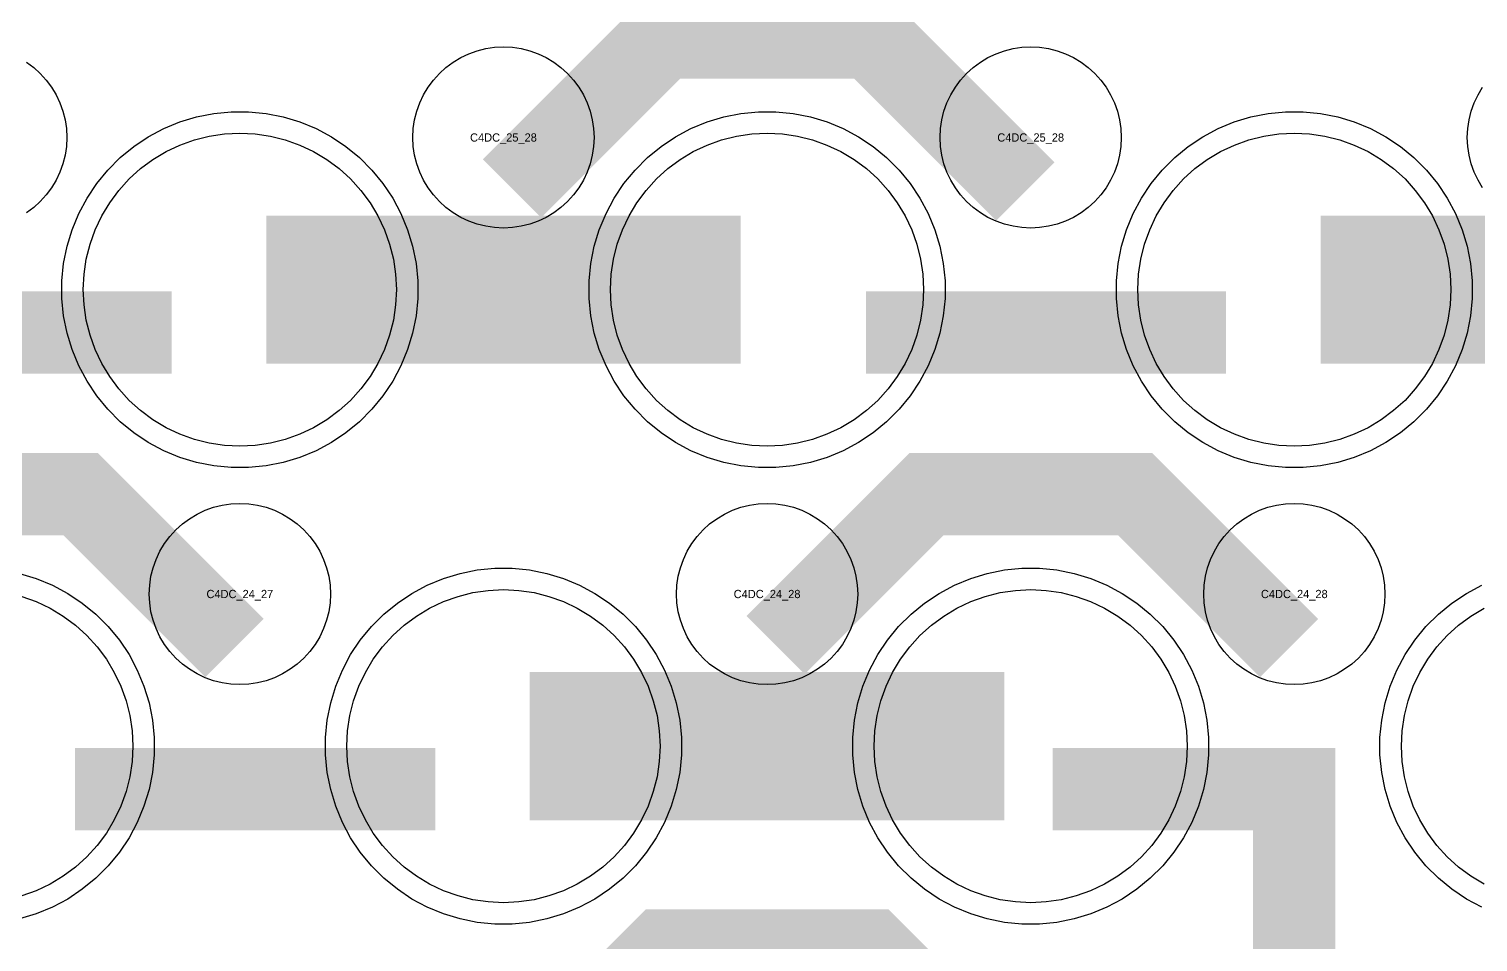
# Model space of a CAD drawing. Extents: x -11880 to 11880, y -14992 to 14992.
# Drawn here: x -3184 to -2744.2, y -11573.5 to -11296.3 of the extents above; entities that cross this region are included whole.
import ezdxf
from ezdxf.enums import TextEntityAlignment as Align

# ---------------------------------------------------------------- set-up
doc = ezdxf.new("R2010")
doc.units = 0
doc.header["$MEASUREMENT"] = 0
for name, color, linetype in [('GDS_775_DT_237', 138, 'CONTINUOUS'), ('RDL1_FS', 34, 'CONTINUOUS'), ('RDL_BS', 160, 'CONTINUOUS')]:
    doc.layers.add(name, color=color, linetype=linetype)

msp = doc.modelspace()

# ---------------------------------------------------------------- linework, layer by layer
at = {"layer": 'RDL1_FS'}
for points in [[(-3120, -11422.969), (-3124.657, -11422.74), (-3129.268, -11422.056), (-3133.791, -11420.924), (-3138.181, -11419.352), (-3142.395, -11417.36), (-3146.395, -11414.962), (-3150.14, -11412.184), (-3153.594, -11409.054), (-3156.724, -11405.6), (-3159.502, -11401.855), (-3161.9, -11397.855), (-3163.892, -11393.641), (-3165.464, -11389.251), (-3166.596, -11384.728), (-3167.28, -11380.117), (-3167.509, -11375.46), (-3167.28, -11370.803), (-3166.596, -11366.192), (-3165.464, -11361.669), (-3163.892, -11357.279), (-3161.9, -11353.065), (-3159.502, -11349.065), (-3156.724, -11345.32), (-3153.594, -11341.866), (-3150.14, -11338.736), (-3146.395, -11335.958), (-3142.395, -11333.56), (-3138.181, -11331.568), (-3133.791, -11329.996), (-3129.268, -11328.864), (-3124.657, -11328.18), (-3120, -11327.951), (-3115.343, -11328.18), (-3110.732, -11328.864), (-3106.209, -11329.996), (-3101.819, -11331.568), (-3097.605, -11333.56), (-3093.605, -11335.958), (-3089.86, -11338.736), (-3086.406, -11341.866), (-3083.276, -11345.32), (-3080.498, -11349.065), (-3078.1, -11353.065), (-3076.108, -11357.279), (-3074.536, -11361.669), (-3073.404, -11366.192), (-3072.72, -11370.803), (-3072.491, -11375.46), (-3072.72, -11380.117), (-3073.404, -11384.728), (-3074.536, -11389.251), (-3076.108, -11393.641), (-3078.1, -11397.855), (-3080.498, -11401.855), (-3083.276, -11405.6), (-3086.406, -11409.054), (-3089.86, -11412.184), (-3093.605, -11414.962), (-3097.605, -11417.36), (-3101.819, -11419.352), (-3106.209, -11420.924), (-3110.732, -11422.056), (-3115.343, -11422.74)], [(-2960, -11422.969), (-2964.657, -11422.74), (-2969.268, -11422.056), (-2973.791, -11420.924), (-2978.181, -11419.352), (-2982.395, -11417.36), (-2986.395, -11414.962), (-2990.14, -11412.184), (-2993.594, -11409.054), (-2996.724, -11405.6), (-2999.502, -11401.855), (-3001.9, -11397.855), (-3003.892, -11393.641), (-3005.464, -11389.251), (-3006.596, -11384.728), (-3007.28, -11380.117), (-3007.509, -11375.46), (-3007.28, -11370.803), (-3006.596, -11366.192), (-3005.464, -11361.669), (-3003.892, -11357.279), (-3001.9, -11353.065), (-2999.502, -11349.065), (-2996.724, -11345.32), (-2993.594, -11341.866), (-2990.14, -11338.736), (-2986.395, -11335.958), (-2982.395, -11333.56), (-2978.181, -11331.568), (-2973.791, -11329.996), (-2969.268, -11328.864), (-2964.657, -11328.18), (-2960, -11327.951), (-2955.343, -11328.18), (-2950.732, -11328.864), (-2946.209, -11329.996), (-2941.819, -11331.568), (-2937.605, -11333.56), (-2933.605, -11335.958), (-2929.86, -11338.736), (-2926.406, -11341.866), (-2923.276, -11345.32), (-2920.498, -11349.065), (-2918.1, -11353.065), (-2916.108, -11357.279), (-2914.536, -11361.669), (-2913.404, -11366.192), (-2912.72, -11370.803), (-2912.491, -11375.46), (-2912.72, -11380.117), (-2913.404, -11384.728), (-2914.536, -11389.251), (-2916.108, -11393.641), (-2918.1, -11397.855), (-2920.498, -11401.855), (-2923.276, -11405.6), (-2926.406, -11409.054), (-2929.86, -11412.184), (-2933.605, -11414.962), (-2937.605, -11417.36), (-2941.819, -11419.352), (-2946.209, -11420.924), (-2950.732, -11422.056), (-2955.343, -11422.74)], [(-2800, -11422.969), (-2804.657, -11422.74), (-2809.268, -11422.056), (-2813.791, -11420.924), (-2818.181, -11419.352), (-2822.395, -11417.36), (-2826.395, -11414.962), (-2830.14, -11412.184), (-2833.594, -11409.054), (-2836.724, -11405.6), (-2839.502, -11401.855), (-2841.9, -11397.855), (-2843.892, -11393.641), (-2845.464, -11389.251), (-2846.596, -11384.728), (-2847.28, -11380.117), (-2847.509, -11375.46), (-2847.28, -11370.803), (-2846.596, -11366.192), (-2845.464, -11361.669), (-2843.892, -11357.279), (-2841.9, -11353.065), (-2839.502, -11349.065), (-2836.724, -11345.32), (-2833.594, -11341.866), (-2830.14, -11338.736), (-2826.395, -11335.958), (-2822.395, -11333.56), (-2818.181, -11331.568), (-2813.791, -11329.996), (-2809.268, -11328.864), (-2804.657, -11328.18), (-2800, -11327.951), (-2795.343, -11328.18), (-2790.732, -11328.864), (-2786.209, -11329.996), (-2781.819, -11331.568), (-2777.605, -11333.56), (-2773.605, -11335.958), (-2769.86, -11338.736), (-2766.406, -11341.866), (-2763.276, -11345.32), (-2760.498, -11349.065), (-2758.1, -11353.065), (-2756.108, -11357.279), (-2754.536, -11361.669), (-2753.404, -11366.192), (-2752.72, -11370.803), (-2752.491, -11375.46), (-2752.72, -11380.117), (-2753.404, -11384.728), (-2754.536, -11389.251), (-2756.108, -11393.641), (-2758.1, -11397.855), (-2760.498, -11401.855), (-2763.276, -11405.6), (-2766.406, -11409.054), (-2769.86, -11412.184), (-2773.605, -11414.962), (-2777.605, -11417.36), (-2781.819, -11419.352), (-2786.209, -11420.924), (-2790.732, -11422.056), (-2795.343, -11422.74)]]:
    msp.add_lwpolyline(points, close=True, dxfattribs=at)
for points in [[(-3111.998, -11375.46, 45, 45, 0), (-3039.998, -11375.46, 45, 45, 0)], [(-3039.998, -11375.46, 45, 45, 0), (-2967.998, -11375.46, 45, 45, 0)], [(-2791.998, -11375.46, 45, 45, 0), (-2719.998, -11375.46, 45, 45, 0)]]:
    msp.add_lwpolyline(points, format="xyseb", dxfattribs=at)
at = {"layer": 'RDL1_FS', "color": 240, "true_color": 0xed1f24}
for points in [[(-3040, -11561.534), (-3044.657, -11561.305), (-3049.268, -11560.621), (-3053.791, -11559.489), (-3058.181, -11557.917), (-3062.395, -11555.925), (-3066.395, -11553.527), (-3070.14, -11550.749), (-3073.594, -11547.619), (-3076.724, -11544.165), (-3079.502, -11540.42), (-3081.9, -11536.42), (-3083.892, -11532.206), (-3085.464, -11527.816), (-3086.596, -11523.293), (-3087.28, -11518.682), (-3087.509, -11514.025), (-3087.28, -11509.368), (-3086.596, -11504.757), (-3085.464, -11500.234), (-3083.892, -11495.844), (-3081.9, -11491.63), (-3079.502, -11487.63), (-3076.724, -11483.885), (-3073.594, -11480.431), (-3070.14, -11477.301), (-3066.395, -11474.523), (-3062.395, -11472.125), (-3058.181, -11470.133), (-3053.791, -11468.561), (-3049.268, -11467.429), (-3044.657, -11466.745), (-3040, -11466.516), (-3035.343, -11466.745), (-3030.732, -11467.429), (-3026.209, -11468.561), (-3021.819, -11470.133), (-3017.605, -11472.125), (-3013.605, -11474.523), (-3009.86, -11477.301), (-3006.406, -11480.431), (-3003.276, -11483.885), (-3000.498, -11487.63), (-2998.1, -11491.63), (-2996.108, -11495.844), (-2994.536, -11500.234), (-2993.404, -11504.757), (-2992.72, -11509.368), (-2992.491, -11514.025), (-2992.72, -11518.682), (-2993.404, -11523.293), (-2994.536, -11527.816), (-2996.108, -11532.206), (-2998.1, -11536.42), (-3000.498, -11540.42), (-3003.276, -11544.165), (-3006.406, -11547.619), (-3009.86, -11550.749), (-3013.605, -11553.527), (-3017.605, -11555.925), (-3021.819, -11557.917), (-3026.209, -11559.489), (-3030.732, -11560.621), (-3035.343, -11561.305)], [(-2880, -11561.534), (-2884.657, -11561.305), (-2889.268, -11560.621), (-2893.791, -11559.489), (-2898.181, -11557.917), (-2902.395, -11555.925), (-2906.395, -11553.527), (-2910.14, -11550.749), (-2913.594, -11547.619), (-2916.724, -11544.165), (-2919.502, -11540.42), (-2921.9, -11536.42), (-2923.892, -11532.206), (-2925.464, -11527.816), (-2926.596, -11523.293), (-2927.28, -11518.682), (-2927.509, -11514.025), (-2927.28, -11509.368), (-2926.596, -11504.757), (-2925.464, -11500.234), (-2923.892, -11495.844), (-2921.9, -11491.63), (-2919.502, -11487.63), (-2916.724, -11483.885), (-2913.594, -11480.431), (-2910.14, -11477.301), (-2906.395, -11474.523), (-2902.395, -11472.125), (-2898.181, -11470.133), (-2893.791, -11468.561), (-2889.268, -11467.429), (-2884.657, -11466.745), (-2880, -11466.516), (-2875.343, -11466.745), (-2870.732, -11467.429), (-2866.209, -11468.561), (-2861.819, -11470.133), (-2857.605, -11472.125), (-2853.605, -11474.523), (-2849.86, -11477.301), (-2846.406, -11480.431), (-2843.276, -11483.885), (-2840.498, -11487.63), (-2838.1, -11491.63), (-2836.108, -11495.844), (-2834.536, -11500.234), (-2833.404, -11504.757), (-2832.72, -11509.368), (-2832.491, -11514.025), (-2832.72, -11518.682), (-2833.404, -11523.293), (-2834.536, -11527.816), (-2836.108, -11532.206), (-2838.1, -11536.42), (-2840.498, -11540.42), (-2843.276, -11544.165), (-2846.406, -11547.619), (-2849.86, -11550.749), (-2853.605, -11553.527), (-2857.605, -11555.925), (-2861.819, -11557.917), (-2866.209, -11559.489), (-2870.732, -11560.621), (-2875.343, -11561.305)]]:
    msp.add_lwpolyline(points, close=True, dxfattribs=at)
msp.add_lwpolyline([(-3186.209, -11468.561), (-3181.819, -11470.133), (-3177.605, -11472.125), (-3173.605, -11474.523), (-3169.86, -11477.301), (-3166.406, -11480.431), (-3163.276, -11483.885), (-3160.498, -11487.63), (-3158.1, -11491.63), (-3156.108, -11495.844), (-3154.536, -11500.234), (-3153.404, -11504.757), (-3152.72, -11509.368), (-3152.491, -11514.025), (-3152.72, -11518.682), (-3153.404, -11523.293), (-3154.536, -11527.816), (-3156.108, -11532.206), (-3158.1, -11536.42), (-3160.498, -11540.42), (-3163.276, -11544.165), (-3166.406, -11547.619), (-3169.86, -11550.749), (-3173.605, -11553.527), (-3177.605, -11555.925), (-3181.819, -11557.917), (-3186.209, -11559.489)], dxfattribs=at)
at = {"layer": 'RDL1_FS'}
msp.add_lwpolyline([(-2742.395, -11555.925), (-2746.395, -11553.527), (-2750.14, -11550.749), (-2753.594, -11547.619), (-2756.724, -11544.165), (-2759.502, -11540.42), (-2761.9, -11536.42), (-2763.892, -11532.206), (-2765.464, -11527.816), (-2766.596, -11523.293), (-2767.28, -11518.682), (-2767.509, -11514.025), (-2767.28, -11509.368), (-2766.596, -11504.757), (-2765.464, -11500.234), (-2763.892, -11495.844), (-2761.9, -11491.63), (-2759.502, -11487.63), (-2756.724, -11483.885), (-2753.594, -11480.431), (-2750.14, -11477.301), (-2746.395, -11474.523), (-2742.395, -11472.125)], dxfattribs=at)
at = {"layer": 'RDL1_FS', "color": 240, "true_color": 0xed1f24}
for points in [[(-3031.998, -11514.025, 45, 45, 0), (-2959.998, -11514.025, 45, 45, 0)], [(-2959.998, -11514.025, 45, 45, 0), (-2887.998, -11514.025, 45, 45, 0)]]:
    msp.add_lwpolyline(points, format="xyseb", dxfattribs=at)
at = {"layer": 'RDL_BS'}
for points in [[(-3037.438, -11344.774, 25, 25, 0), (-2991.623, -11298.959, 25, 25, 0), (-2958.07, -11298.959, 25, 25, 0)], [(-2881.599, -11345.673, 25, 25, 0), (-2928.313, -11298.959, 25, 25, 0), (-2958.071, -11298.959, 25, 25, 0)], [(-3249.984, -11388.473, 25, 25, 0), (-3140.719, -11388.473, 25, 25, 0)], [(-2929.984, -11388.473, 25, 25, 0), (-2820.719, -11388.473, 25, 25, 0)], [(-3121.599, -11484.238, 25, 25, 0), (-3168.313, -11437.524, 25, 25, 0), (-3198.071, -11437.524, 25, 25, 0)], [(-2957.438, -11483.339, 25, 25, 0), (-2911.623, -11437.524, 25, 25, 0), (-2878.07, -11437.524, 25, 25, 0)], [(-2801.599, -11484.238, 25, 25, 0), (-2848.313, -11437.524, 25, 25, 0), (-2878.071, -11437.524, 25, 25, 0)], [(-2800, -11545.007, 25, 25, 0), (-2800, -11590.627, 25, 25, 0)], [(-3037.438, -11621.904, 25, 25, 0), (-2991.623, -11576.089, 25, 25, 0), (-2958.07, -11576.089, 25, 25, 0)], [(-2881.599, -11622.803, 25, 25, 0), (-2928.313, -11576.089, 25, 25, 0), (-2958.071, -11576.089, 25, 25, 0)]]:
    msp.add_lwpolyline(points, format="xyseb", dxfattribs=at)
for points in [[(-3040, -11356.766), (-3042.693, -11356.634), (-3045.365, -11356.238), (-3047.984, -11355.581), (-3050.519, -11354.674), (-3052.956, -11353.522), (-3055.28, -11352.129), (-3057.443, -11350.526), (-3059.442, -11348.714), (-3061.254, -11346.715), (-3062.857, -11344.552), (-3064.25, -11342.228), (-3065.402, -11339.791), (-3066.309, -11337.256), (-3066.966, -11334.637), (-3067.362, -11331.965), (-3067.494, -11329.272), (-3067.362, -11326.579), (-3066.966, -11323.907), (-3066.309, -11321.288), (-3065.402, -11318.753), (-3064.25, -11316.316), (-3062.857, -11313.992), (-3061.254, -11311.829), (-3059.442, -11309.83), (-3057.443, -11308.018), (-3055.28, -11306.415), (-3052.956, -11305.022), (-3050.519, -11303.87), (-3047.984, -11302.963), (-3045.365, -11302.306), (-3042.693, -11301.91), (-3040, -11301.778), (-3037.307, -11301.91), (-3034.635, -11302.306), (-3032.016, -11302.963), (-3029.481, -11303.87), (-3027.044, -11305.022), (-3024.72, -11306.415), (-3022.557, -11308.018), (-3020.558, -11309.83), (-3018.746, -11311.829), (-3017.143, -11313.992), (-3015.75, -11316.316), (-3014.598, -11318.753), (-3013.691, -11321.288), (-3013.034, -11323.907), (-3012.638, -11326.579), (-3012.506, -11329.272), (-3012.638, -11331.965), (-3013.034, -11334.637), (-3013.691, -11337.256), (-3014.598, -11339.791), (-3015.75, -11342.228), (-3017.143, -11344.552), (-3018.746, -11346.715), (-3020.558, -11348.714), (-3022.557, -11350.526), (-3024.72, -11352.129), (-3027.044, -11353.522), (-3029.481, -11354.674), (-3032.016, -11355.581), (-3034.635, -11356.238), (-3037.307, -11356.634)], [(-2880, -11356.766), (-2882.693, -11356.634), (-2885.365, -11356.238), (-2887.984, -11355.581), (-2890.519, -11354.674), (-2892.956, -11353.522), (-2895.28, -11352.129), (-2897.443, -11350.526), (-2899.442, -11348.714), (-2901.254, -11346.715), (-2902.857, -11344.552), (-2904.25, -11342.228), (-2905.402, -11339.791), (-2906.309, -11337.256), (-2906.966, -11334.637), (-2907.362, -11331.965), (-2907.494, -11329.272), (-2907.362, -11326.579), (-2906.966, -11323.907), (-2906.309, -11321.288), (-2905.402, -11318.753), (-2904.25, -11316.316), (-2902.857, -11313.992), (-2901.254, -11311.829), (-2899.442, -11309.83), (-2897.443, -11308.018), (-2895.28, -11306.415), (-2892.956, -11305.022), (-2890.519, -11303.87), (-2887.984, -11302.963), (-2885.365, -11302.306), (-2882.693, -11301.91), (-2880, -11301.778), (-2877.307, -11301.91), (-2874.635, -11302.306), (-2872.016, -11302.963), (-2869.481, -11303.87), (-2867.044, -11305.022), (-2864.72, -11306.415), (-2862.557, -11308.018), (-2860.558, -11309.83), (-2858.746, -11311.829), (-2857.143, -11313.992), (-2855.75, -11316.316), (-2854.598, -11318.753), (-2853.691, -11321.288), (-2853.034, -11323.907), (-2852.638, -11326.579), (-2852.506, -11329.272), (-2852.638, -11331.965), (-2853.034, -11334.637), (-2853.691, -11337.256), (-2854.598, -11339.791), (-2855.75, -11342.228), (-2857.143, -11344.552), (-2858.746, -11346.715), (-2860.558, -11348.714), (-2862.557, -11350.526), (-2864.72, -11352.129), (-2867.044, -11353.522), (-2869.481, -11354.674), (-2872.016, -11355.581), (-2874.635, -11356.238), (-2877.307, -11356.634)], [(-3122.644, -11429.46), (-3127.938, -11428.943), (-3133.165, -11427.897), (-3138.205, -11426.366), (-3143.115, -11424.335), (-3147.777, -11421.843), (-3152.191, -11418.896), (-3156.292, -11415.534), (-3160.074, -11411.752), (-3163.436, -11407.651), (-3166.383, -11403.237), (-3168.875, -11398.575), (-3170.906, -11393.665), (-3172.437, -11388.625), (-3173.483, -11383.398), (-3174, -11378.104), (-3174, -11372.816), (-3173.483, -11367.522), (-3172.437, -11362.295), (-3170.906, -11357.255), (-3168.875, -11352.345), (-3166.383, -11347.683), (-3163.436, -11343.269), (-3160.074, -11339.168), (-3156.292, -11335.386), (-3152.191, -11332.024), (-3147.777, -11329.077), (-3143.115, -11326.585), (-3138.205, -11324.554), (-3133.165, -11323.023), (-3127.938, -11321.977), (-3122.644, -11321.46), (-3117.356, -11321.46), (-3112.062, -11321.977), (-3106.835, -11323.023), (-3101.795, -11324.554), (-3096.885, -11326.585), (-3092.223, -11329.077), (-3087.809, -11332.024), (-3083.708, -11335.386), (-3079.926, -11339.168), (-3076.564, -11343.269), (-3073.617, -11347.683), (-3071.125, -11352.345), (-3069.094, -11357.255), (-3067.563, -11362.295), (-3066.517, -11367.522), (-3066, -11372.816), (-3066, -11378.104), (-3066.517, -11383.398), (-3067.563, -11388.625), (-3069.094, -11393.665), (-3071.125, -11398.575), (-3073.617, -11403.237), (-3076.564, -11407.651), (-3079.926, -11411.752), (-3083.708, -11415.534), (-3087.809, -11418.896), (-3092.223, -11421.843), (-3096.885, -11424.335), (-3101.795, -11426.366), (-3106.835, -11427.897), (-3112.062, -11428.943), (-3117.356, -11429.46)], [(-2962.644, -11429.46), (-2967.938, -11428.943), (-2973.165, -11427.897), (-2978.205, -11426.366), (-2983.115, -11424.335), (-2987.777, -11421.843), (-2992.191, -11418.896), (-2996.292, -11415.534), (-3000.074, -11411.752), (-3003.436, -11407.651), (-3006.383, -11403.237), (-3008.875, -11398.575), (-3010.906, -11393.665), (-3012.437, -11388.625), (-3013.483, -11383.398), (-3014, -11378.104), (-3014, -11372.816), (-3013.483, -11367.522), (-3012.437, -11362.295), (-3010.906, -11357.255), (-3008.875, -11352.345), (-3006.383, -11347.683), (-3003.436, -11343.269), (-3000.074, -11339.168), (-2996.292, -11335.386), (-2992.191, -11332.024), (-2987.777, -11329.077), (-2983.115, -11326.585), (-2978.205, -11324.554), (-2973.165, -11323.023), (-2967.938, -11321.977), (-2962.644, -11321.46), (-2957.356, -11321.46), (-2952.062, -11321.977), (-2946.835, -11323.023), (-2941.795, -11324.554), (-2936.885, -11326.585), (-2932.223, -11329.077), (-2927.809, -11332.024), (-2923.708, -11335.386), (-2919.926, -11339.168), (-2916.564, -11343.269), (-2913.617, -11347.683), (-2911.125, -11352.345), (-2909.094, -11357.255), (-2907.563, -11362.295), (-2906.517, -11367.522), (-2906, -11372.816), (-2906, -11378.104), (-2906.517, -11383.398), (-2907.563, -11388.625), (-2909.094, -11393.665), (-2911.125, -11398.575), (-2913.617, -11403.237), (-2916.564, -11407.651), (-2919.926, -11411.752), (-2923.708, -11415.534), (-2927.809, -11418.896), (-2932.223, -11421.843), (-2936.885, -11424.335), (-2941.795, -11426.366), (-2946.835, -11427.897), (-2952.062, -11428.943), (-2957.356, -11429.46)], [(-2802.644, -11429.46), (-2807.938, -11428.943), (-2813.165, -11427.897), (-2818.205, -11426.366), (-2823.115, -11424.335), (-2827.777, -11421.843), (-2832.191, -11418.896), (-2836.292, -11415.534), (-2840.074, -11411.752), (-2843.436, -11407.651), (-2846.383, -11403.237), (-2848.875, -11398.575), (-2850.906, -11393.665), (-2852.437, -11388.625), (-2853.483, -11383.398), (-2854, -11378.104), (-2854, -11372.816), (-2853.483, -11367.522), (-2852.437, -11362.295), (-2850.906, -11357.255), (-2848.875, -11352.345), (-2846.383, -11347.683), (-2843.436, -11343.269), (-2840.074, -11339.168), (-2836.292, -11335.386), (-2832.191, -11332.024), (-2827.777, -11329.077), (-2823.115, -11326.585), (-2818.205, -11324.554), (-2813.165, -11323.023), (-2807.938, -11321.977), (-2802.644, -11321.46), (-2797.356, -11321.46), (-2792.062, -11321.977), (-2786.835, -11323.023), (-2781.795, -11324.554), (-2776.885, -11326.585), (-2772.223, -11329.077), (-2767.809, -11332.024), (-2763.708, -11335.386), (-2759.926, -11339.168), (-2756.564, -11343.269), (-2753.617, -11347.683), (-2751.125, -11352.345), (-2749.094, -11357.255), (-2747.563, -11362.295), (-2746.517, -11367.522), (-2746, -11372.816), (-2746, -11378.104), (-2746.517, -11383.398), (-2747.563, -11388.625), (-2749.094, -11393.665), (-2751.125, -11398.575), (-2753.617, -11403.237), (-2756.564, -11407.651), (-2759.926, -11411.752), (-2763.708, -11415.534), (-2767.809, -11418.896), (-2772.223, -11421.843), (-2776.885, -11424.335), (-2781.795, -11426.366), (-2786.835, -11427.897), (-2792.062, -11428.943), (-2797.356, -11429.46)], [(-3120, -11495.331), (-3122.693, -11495.199), (-3125.365, -11494.803), (-3127.984, -11494.146), (-3130.519, -11493.239), (-3132.956, -11492.087), (-3135.28, -11490.694), (-3137.443, -11489.091), (-3139.442, -11487.279), (-3141.254, -11485.28), (-3142.857, -11483.117), (-3144.25, -11480.793), (-3145.402, -11478.356), (-3146.309, -11475.821), (-3146.966, -11473.202), (-3147.362, -11470.53), (-3147.494, -11467.837), (-3147.362, -11465.144), (-3146.966, -11462.472), (-3146.309, -11459.853), (-3145.402, -11457.318), (-3144.25, -11454.881), (-3142.857, -11452.557), (-3141.254, -11450.394), (-3139.442, -11448.395), (-3137.443, -11446.583), (-3135.28, -11444.98), (-3132.956, -11443.587), (-3130.519, -11442.435), (-3127.984, -11441.528), (-3125.365, -11440.871), (-3122.693, -11440.475), (-3120, -11440.343), (-3117.307, -11440.475), (-3114.635, -11440.871), (-3112.016, -11441.528), (-3109.481, -11442.435), (-3107.044, -11443.587), (-3104.72, -11444.98), (-3102.557, -11446.583), (-3100.558, -11448.395), (-3098.746, -11450.394), (-3097.143, -11452.557), (-3095.75, -11454.881), (-3094.598, -11457.318), (-3093.691, -11459.853), (-3093.034, -11462.472), (-3092.638, -11465.144), (-3092.506, -11467.837), (-3092.638, -11470.53), (-3093.034, -11473.202), (-3093.691, -11475.821), (-3094.598, -11478.356), (-3095.75, -11480.793), (-3097.143, -11483.117), (-3098.746, -11485.28), (-3100.558, -11487.279), (-3102.557, -11489.091), (-3104.72, -11490.694), (-3107.044, -11492.087), (-3109.481, -11493.239), (-3112.016, -11494.146), (-3114.635, -11494.803), (-3117.307, -11495.199)], [(-2960, -11495.331), (-2962.693, -11495.199), (-2965.365, -11494.803), (-2967.984, -11494.146), (-2970.519, -11493.239), (-2972.956, -11492.087), (-2975.28, -11490.694), (-2977.443, -11489.091), (-2979.442, -11487.279), (-2981.254, -11485.28), (-2982.857, -11483.117), (-2984.25, -11480.793), (-2985.402, -11478.356), (-2986.309, -11475.821), (-2986.966, -11473.202), (-2987.362, -11470.53), (-2987.494, -11467.837), (-2987.362, -11465.144), (-2986.966, -11462.472), (-2986.309, -11459.853), (-2985.402, -11457.318), (-2984.25, -11454.881), (-2982.857, -11452.557), (-2981.254, -11450.394), (-2979.442, -11448.395), (-2977.443, -11446.583), (-2975.28, -11444.98), (-2972.956, -11443.587), (-2970.519, -11442.435), (-2967.984, -11441.528), (-2965.365, -11440.871), (-2962.693, -11440.475), (-2960, -11440.343), (-2957.307, -11440.475), (-2954.635, -11440.871), (-2952.016, -11441.528), (-2949.481, -11442.435), (-2947.044, -11443.587), (-2944.72, -11444.98), (-2942.557, -11446.583), (-2940.558, -11448.395), (-2938.746, -11450.394), (-2937.143, -11452.557), (-2935.75, -11454.881), (-2934.598, -11457.318), (-2933.691, -11459.853), (-2933.034, -11462.472), (-2932.638, -11465.144), (-2932.506, -11467.837), (-2932.638, -11470.53), (-2933.034, -11473.202), (-2933.691, -11475.821), (-2934.598, -11478.356), (-2935.75, -11480.793), (-2937.143, -11483.117), (-2938.746, -11485.28), (-2940.558, -11487.279), (-2942.557, -11489.091), (-2944.72, -11490.694), (-2947.044, -11492.087), (-2949.481, -11493.239), (-2952.016, -11494.146), (-2954.635, -11494.803), (-2957.307, -11495.199)], [(-2800, -11495.331), (-2802.693, -11495.199), (-2805.365, -11494.803), (-2807.984, -11494.146), (-2810.519, -11493.239), (-2812.956, -11492.087), (-2815.28, -11490.694), (-2817.443, -11489.091), (-2819.442, -11487.279), (-2821.254, -11485.28), (-2822.857, -11483.117), (-2824.25, -11480.793), (-2825.402, -11478.356), (-2826.309, -11475.821), (-2826.966, -11473.202), (-2827.362, -11470.53), (-2827.494, -11467.837), (-2827.362, -11465.144), (-2826.966, -11462.472), (-2826.309, -11459.853), (-2825.402, -11457.318), (-2824.25, -11454.881), (-2822.857, -11452.557), (-2821.254, -11450.394), (-2819.442, -11448.395), (-2817.443, -11446.583), (-2815.28, -11444.98), (-2812.956, -11443.587), (-2810.519, -11442.435), (-2807.984, -11441.528), (-2805.365, -11440.871), (-2802.693, -11440.475), (-2800, -11440.343), (-2797.307, -11440.475), (-2794.635, -11440.871), (-2792.016, -11441.528), (-2789.481, -11442.435), (-2787.044, -11443.587), (-2784.72, -11444.98), (-2782.557, -11446.583), (-2780.558, -11448.395), (-2778.746, -11450.394), (-2777.143, -11452.557), (-2775.75, -11454.881), (-2774.598, -11457.318), (-2773.691, -11459.853), (-2773.034, -11462.472), (-2772.638, -11465.144), (-2772.506, -11467.837), (-2772.638, -11470.53), (-2773.034, -11473.202), (-2773.691, -11475.821), (-2774.598, -11478.356), (-2775.75, -11480.793), (-2777.143, -11483.117), (-2778.746, -11485.28), (-2780.558, -11487.279), (-2782.557, -11489.091), (-2784.72, -11490.694), (-2787.044, -11492.087), (-2789.481, -11493.239), (-2792.016, -11494.146), (-2794.635, -11494.803), (-2797.307, -11495.199)]]:
    msp.add_lwpolyline(points, close=True, dxfattribs=at)
for points in [[(-3184.72, -11306.415), (-3182.557, -11308.018), (-3180.558, -11309.83), (-3178.746, -11311.829), (-3177.143, -11313.992), (-3175.75, -11316.316), (-3174.598, -11318.753), (-3173.691, -11321.288), (-3173.034, -11323.907), (-3172.638, -11326.579), (-3172.506, -11329.272), (-3172.638, -11331.965), (-3173.034, -11334.637), (-3173.691, -11337.256), (-3174.598, -11339.791), (-3175.75, -11342.228), (-3177.143, -11344.552), (-3178.746, -11346.715), (-3180.558, -11348.714), (-3182.557, -11350.526), (-3184.72, -11352.129)], [(-2742.857, -11344.552), (-2744.25, -11342.228), (-2745.402, -11339.791), (-2746.309, -11337.256), (-2746.966, -11334.637), (-2747.362, -11331.965), (-2747.494, -11329.272), (-2747.362, -11326.579), (-2746.966, -11323.907), (-2746.309, -11321.288), (-2745.402, -11318.753), (-2744.25, -11316.316), (-2742.857, -11313.992)], [(-2743.115, -11562.9), (-2747.777, -11560.408), (-2752.191, -11557.461), (-2756.292, -11554.099), (-2760.074, -11550.317), (-2763.436, -11546.216), (-2766.383, -11541.802), (-2768.875, -11537.14), (-2770.906, -11532.23), (-2772.437, -11527.19), (-2773.483, -11521.963), (-2774, -11516.669), (-2774, -11511.381), (-2773.483, -11506.087), (-2772.437, -11500.86), (-2770.906, -11495.82), (-2768.875, -11490.91), (-2766.383, -11486.248), (-2763.436, -11481.834), (-2760.074, -11477.733), (-2756.292, -11473.951), (-2752.191, -11470.589), (-2747.777, -11467.642), (-2743.115, -11465.15)]]:
    msp.add_lwpolyline(points, dxfattribs=at)
at = {"layer": 'RDL_BS', "color": 240, "true_color": 0xed1f24}
msp.add_lwpolyline([(-3186.835, -11461.588), (-3181.795, -11463.119), (-3176.885, -11465.15), (-3172.223, -11467.642), (-3167.809, -11470.589), (-3163.708, -11473.951), (-3159.926, -11477.733), (-3156.564, -11481.834), (-3153.617, -11486.248), (-3151.125, -11490.91), (-3149.094, -11495.82), (-3147.563, -11500.86), (-3146.517, -11506.087), (-3146, -11511.381), (-3146, -11516.669), (-3146.517, -11521.963), (-3147.563, -11527.19), (-3149.094, -11532.23), (-3151.125, -11537.14), (-3153.617, -11541.802), (-3156.564, -11546.216), (-3159.926, -11550.317), (-3163.708, -11554.099), (-3167.809, -11557.461), (-3172.223, -11560.408), (-3176.885, -11562.9), (-3181.795, -11564.931), (-3186.835, -11566.462)], dxfattribs=at)
for points in [[(-3042.644, -11568.025), (-3047.938, -11567.508), (-3053.165, -11566.462), (-3058.205, -11564.931), (-3063.115, -11562.9), (-3067.777, -11560.408), (-3072.191, -11557.461), (-3076.292, -11554.099), (-3080.074, -11550.317), (-3083.436, -11546.216), (-3086.383, -11541.802), (-3088.875, -11537.14), (-3090.906, -11532.23), (-3092.437, -11527.19), (-3093.483, -11521.963), (-3094, -11516.669), (-3094, -11511.381), (-3093.483, -11506.087), (-3092.437, -11500.86), (-3090.906, -11495.82), (-3088.875, -11490.91), (-3086.383, -11486.248), (-3083.436, -11481.834), (-3080.074, -11477.733), (-3076.292, -11473.951), (-3072.191, -11470.589), (-3067.777, -11467.642), (-3063.115, -11465.15), (-3058.205, -11463.119), (-3053.165, -11461.588), (-3047.938, -11460.542), (-3042.644, -11460.025), (-3037.356, -11460.025), (-3032.062, -11460.542), (-3026.835, -11461.588), (-3021.795, -11463.119), (-3016.885, -11465.15), (-3012.223, -11467.642), (-3007.809, -11470.589), (-3003.708, -11473.951), (-2999.926, -11477.733), (-2996.564, -11481.834), (-2993.617, -11486.248), (-2991.125, -11490.91), (-2989.094, -11495.82), (-2987.563, -11500.86), (-2986.517, -11506.087), (-2986, -11511.381), (-2986, -11516.669), (-2986.517, -11521.963), (-2987.563, -11527.19), (-2989.094, -11532.23), (-2991.125, -11537.14), (-2993.617, -11541.802), (-2996.564, -11546.216), (-2999.926, -11550.317), (-3003.708, -11554.099), (-3007.809, -11557.461), (-3012.223, -11560.408), (-3016.885, -11562.9), (-3021.795, -11564.931), (-3026.835, -11566.462), (-3032.062, -11567.508), (-3037.356, -11568.025)], [(-2882.644, -11568.025), (-2887.938, -11567.508), (-2893.165, -11566.462), (-2898.205, -11564.931), (-2903.115, -11562.9), (-2907.777, -11560.408), (-2912.191, -11557.461), (-2916.292, -11554.099), (-2920.074, -11550.317), (-2923.436, -11546.216), (-2926.383, -11541.802), (-2928.875, -11537.14), (-2930.906, -11532.23), (-2932.437, -11527.19), (-2933.483, -11521.963), (-2934, -11516.669), (-2934, -11511.381), (-2933.483, -11506.087), (-2932.437, -11500.86), (-2930.906, -11495.82), (-2928.875, -11490.91), (-2926.383, -11486.248), (-2923.436, -11481.834), (-2920.074, -11477.733), (-2916.292, -11473.951), (-2912.191, -11470.589), (-2907.777, -11467.642), (-2903.115, -11465.15), (-2898.205, -11463.119), (-2893.165, -11461.588), (-2887.938, -11460.542), (-2882.644, -11460.025), (-2877.356, -11460.025), (-2872.062, -11460.542), (-2866.835, -11461.588), (-2861.795, -11463.119), (-2856.885, -11465.15), (-2852.223, -11467.642), (-2847.809, -11470.589), (-2843.708, -11473.951), (-2839.926, -11477.733), (-2836.564, -11481.834), (-2833.617, -11486.248), (-2831.125, -11490.91), (-2829.094, -11495.82), (-2827.563, -11500.86), (-2826.517, -11506.087), (-2826, -11511.381), (-2826, -11516.669), (-2826.517, -11521.963), (-2827.563, -11527.19), (-2829.094, -11532.23), (-2831.125, -11537.14), (-2833.617, -11541.802), (-2836.564, -11546.216), (-2839.926, -11550.317), (-2843.708, -11554.099), (-2847.809, -11557.461), (-2852.223, -11560.408), (-2856.885, -11562.9), (-2861.795, -11564.931), (-2866.835, -11566.462), (-2872.062, -11567.508), (-2877.356, -11568.025)]]:
    msp.add_lwpolyline(points, close=True, dxfattribs=at)
for points in [[(-2800, -11621.315, 25, 25, 0), (-2800, -11514.538, 25, 25, 0)], [(-3169.984, -11527.038, 25, 25, 0), (-3060.719, -11527.038, 25, 25, 0)], [(-2787.5, -11527.038, 25, 25, 0), (-2873.333, -11527.038, 25, 25, 0)], [(-2827.056, -11527.038, 25, 25, 0), (-2868.26, -11527.038, 25, 25, 0)]]:
    msp.add_lwpolyline(points, format="xyseb", dxfattribs=at)

# ---------------------------------------------------------------- texts
at = {"layer": 'GDS_775_DT_237'}
for s, p in [('C4DC_25_28', (-3040, -11329.272)), ('C4DC_25_28', (-3040, -11329.272)), ('C4DC_25_28', (-2880, -11329.272)), ('C4DC_25_28', (-2880, -11329.272)), ('C4DC_24_27', (-3120, -11467.837)), ('C4DC_24_27', (-3120, -11467.837)), ('C4DC_24_28', (-2960, -11467.837)), ('C4DC_24_28', (-2960, -11467.837)), ('C4DC_24_28', (-2800, -11467.837)), ('C4DC_24_28', (-2800, -11467.837))]:
    msp.add_text(s, height=2.5, dxfattribs=at).set_placement(p, align=Align.MIDDLE_CENTER)

doc.saveas('drawing.dxf')
